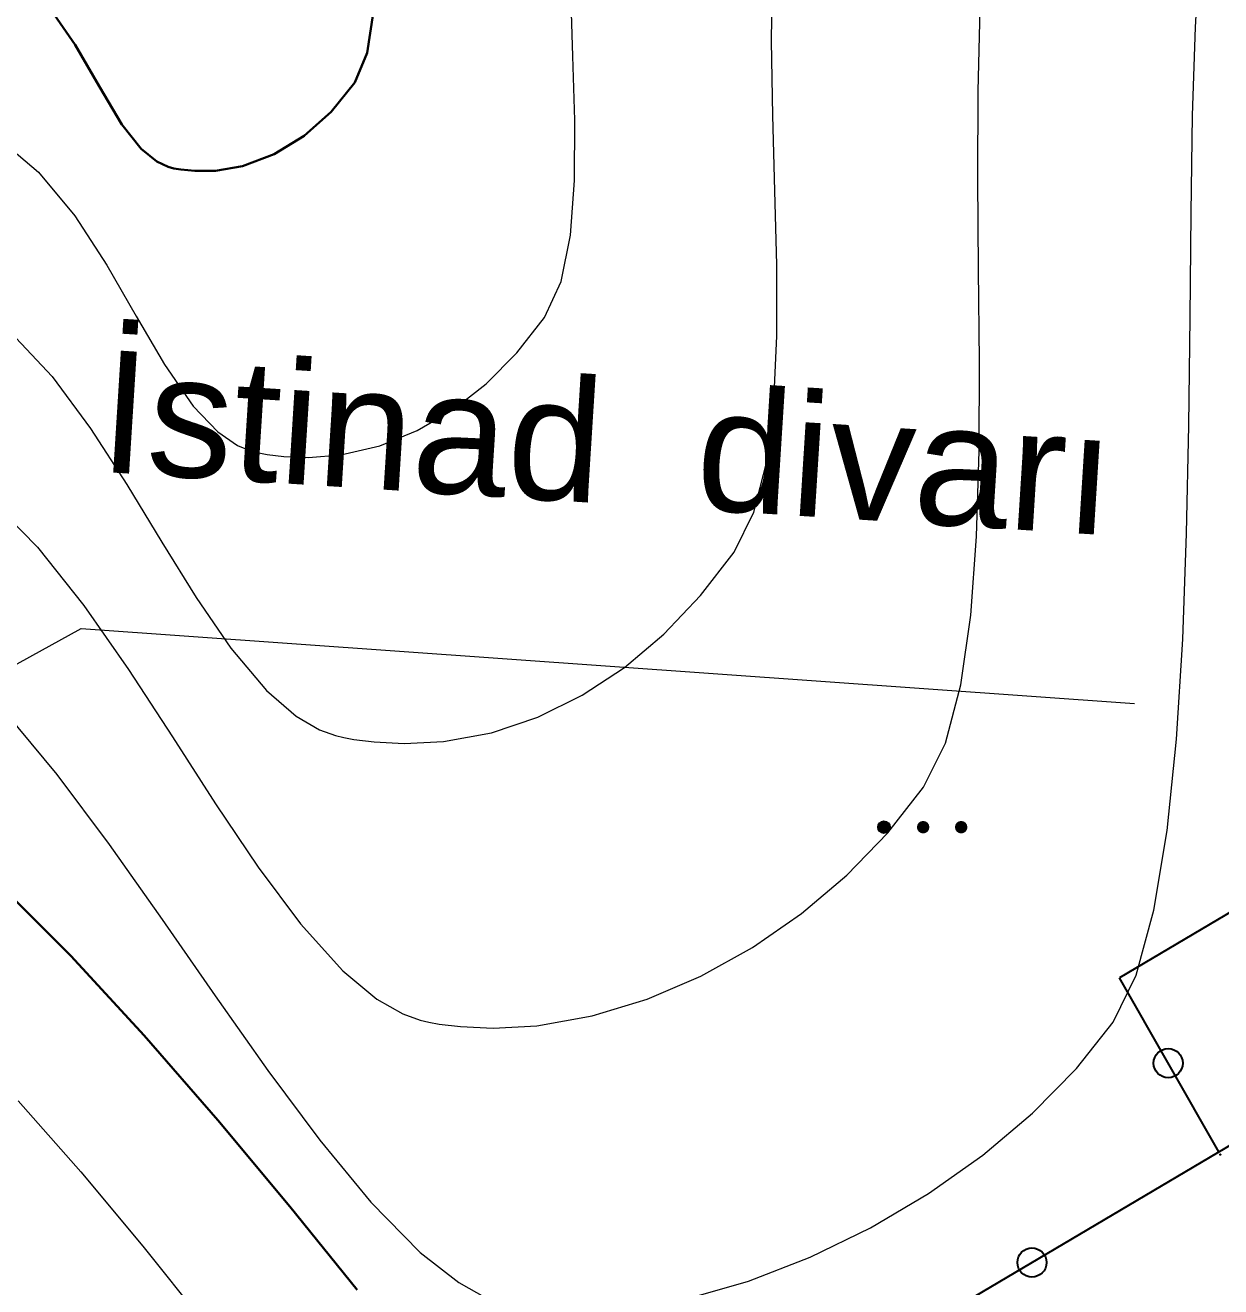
# Model space of a CAD drawing. Header units: feet. Extents: x 3381 to 1374491, y 675186 to 8751562.
# Drawn here: x 686577.4 to 686601.26, y 4375367.43 to 4375392.61 of the extents above; entities that cross this region are included whole.
import ezdxf

# ---------------------------------------------------------------- set-up
doc = ezdxf.new("R2010")
doc.units = ezdxf.units.FT
doc.header["$MEASUREMENT"] = 0
doc.header["$PDMODE"] = 34
doc.header["$PDSIZE"] = 0.01
doc.layers.get('0').update_dxf_attribs({"linetype": 'CONTINUOUS'})
doc.layers.add('0_Point_Point', color=7, linetype='CONTINUOUS')
doc.layers.add('col bitkisi', color=7, linetype='CONTINUOUS')
doc.layers.add('ANA HORIZONTAL', color=24, linetype='CONTINUOUS', lineweight=30)
doc.layers.add('HORIZANTAL', color=24, linetype='CONTINUOUS', lineweight=13)
doc.styles.get("Standard").update_dxf_attribs({"font": 'arial.ttf', "height": 2.5})

msp = doc.modelspace()

# ---------------------------------------------------------------- hatches: boundary and pattern name
at = {"layer": 'col bitkisi', "ltscale": 1.5}
h = msp.add_hatch(color=256, dxfattribs=at)
edge = h.paths.add_edge_path()
edge.add_arc((686594.541, 4375376.606), 0.125, 0, 360)
h = msp.add_hatch(color=256, dxfattribs=at)
edge = h.paths.add_edge_path()
edge.add_arc((686595.323, 4375376.606), 0.125, 0, 360)
h = msp.add_hatch(color=256, dxfattribs=at)
edge = h.paths.add_edge_path()
edge.add_arc((686596.082, 4375376.606), 0.125, 0, 360)

# ---------------------------------------------------------------- linework, layer by layer
at = {"linetype": 'Continuous'}
for p, q in [((686612.628, 4375376.874, 1406.621), (686588.478, 4375362.582, 1406.608)), ((686603.549, 4375376.149, 1406.617), (686599.246, 4375373.602, 1406.615)), ((686601.224, 4375370.125, 1397.717), (686599.246, 4375373.602, 793.691))]:
    msp.add_line(p, q, dxfattribs=at)
at = {"color": 7, "lineweight": 18}
msp.add_lwpolyline([(686557.888, 4375369.197), (686578.51, 4375380.572), (686599.543, 4375379.073)], dxfattribs=at)
at = {"linetype": 'Continuous'}
for centre in [(686600.215, 4375371.898, 1089.682), (686597.495, 4375367.918, 1406.613)]:
    msp.add_circle(centre, 0.291, dxfattribs=at)
msp.add_open_spline([(686510.012, 4375551.6, 716.5), (686514.032, 4375544.122, 716.5), (686521.585, 4375530.68, 716.5), (686534.891, 4375512.364, 716.5), (686545.662, 4375492.166, 716.5), (686556.625, 4375474.281, 716.5), (686565.753, 4375456.877, 716.5), (686579.168, 4375438.356, 716.5), (686595.768, 4375424.067, 716.5), (686607.303, 4375409.23, 716.5), (686615.233, 4375398.748, 716.5), (686626.551, 4375386.829, 716.5), (686634.8, 4375376.137, 716.5), (686639.244, 4375370.377, 716.5)], degree=3, knots=[15.268593, 15.268593, 15.268593, 15.268593, 40.72321, 61.46233, 83.054979, 109.290717, 124.392744, 141.962718, 177.533008, 189.558821, 198.276488, 216.955448, 238.768866, 238.768866, 238.768866, 238.768866], dxfattribs=at)
at = {"layer": '0_Point_Point'}
msp.add_point((686601.253, 4375370.073, 1406.718), dxfattribs=at)
at = {"layer": 'ANA HORIZONTAL', "color": 32, "lineweight": 30}
for points, elevation in [([(686577.855, 4375392.999), (686578.394, 4375392.217), (686578.87, 4375391.392), (686579.328, 4375390.632), (686579.711, 4375390.147), (686580.023, 4375389.891), (686580.247, 4375389.785), (686580.366, 4375389.755), (686580.506, 4375389.731), (686580.785, 4375389.703), (686581.197, 4375389.708), (686581.731, 4375389.799), (686582.368, 4375390.037), (686582.962, 4375390.403), (686583.501, 4375390.884), (686583.976, 4375391.469), (686584.225, 4375392.058), (686584.34, 4375392.842)], 1409), ([(686576.896, 4375375.45), (686578.307, 4375374.039), (686579.771, 4375372.449), (686581.243, 4375370.757), (686582.676, 4375369.038), (686584.021, 4375367.371)], 1406.5)]:
    msp.add_lwpolyline(points, dxfattribs=dict(at, elevation=elevation))
at = {"layer": 'col bitkisi', "lineweight": 13, "ltscale": 1.5}
msp.add_circle((686594.541, 4375376.606, 716.5), 0.125, dxfattribs=at)
at = {"layer": 'HORIZANTAL', "color": 32, "linetype": 'Continuous', "lineweight": 13}
for points, elevation in [([(686590.608, 4375367.194), (686591.838, 4375367.546), (686593.066, 4375368.023), (686594.271, 4375368.612), (686595.428, 4375369.297), (686596.515, 4375370.064), (686597.508, 4375370.9), (686598.383, 4375371.789), (686599.118, 4375372.717), (686599.577, 4375373.656), (686599.931, 4375374.95), (686600.194, 4375376.539), (686600.381, 4375378.361), (686600.505, 4375380.357), (686600.583, 4375382.465), (686600.626, 4375384.625), (686600.651, 4375386.776), (686600.672, 4375388.858), (686600.702, 4375390.81), (686600.757, 4375392.57), (686600.85, 4375394.08)], 1407), ([(686577.112, 4375386.48), (686577.935, 4375385.599), (686578.701, 4375384.566), (686579.426, 4375383.444), (686580.124, 4375382.297), (686580.81, 4375381.187), (686581.502, 4375380.179), (686582.213, 4375379.335), (686582.807, 4375378.821), (686583.272, 4375378.551), (686583.593, 4375378.433), (686583.757, 4375378.395), (686583.959, 4375378.359), (686584.362, 4375378.307), (686584.96, 4375378.275), (686585.745, 4375378.314), (686586.704, 4375378.49), (686587.629, 4375378.801), (686588.516, 4375379.238), (686589.358, 4375379.793), (686590.148, 4375380.459), (686590.88, 4375381.229), (686591.547, 4375382.093), (686591.944, 4375382.893), (686592.201, 4375383.905), (686592.345, 4375385.09), (686592.403, 4375386.411), (686592.4, 4375387.83), (686592.363, 4375389.308), (686592.319, 4375390.809), (686592.294, 4375392.293), (686592.314, 4375393.724)], 1408), ([(686576.997, 4375390.243), (686577.661, 4375389.68), (686578.387, 4375388.806), (686579.027, 4375387.82), (686579.613, 4375386.804), (686580.177, 4375385.839), (686580.752, 4375385.008), (686581.241, 4375384.494), (686581.635, 4375384.225), (686581.915, 4375384.11), (686582.061, 4375384.075), (686582.228, 4375384.046), (686582.559, 4375384.005), (686583.05, 4375383.987), (686583.694, 4375384.038), (686584.475, 4375384.218), (686585.223, 4375384.52), (686585.933, 4375384.936), (686586.597, 4375385.456), (686587.209, 4375386.074), (686587.762, 4375386.781), (686588.095, 4375387.498), (686588.284, 4375388.423), (686588.363, 4375389.51), (686588.368, 4375390.715), (686588.331, 4375391.993), (686588.289, 4375393.3)], 1408.5), ([(686576.68, 4375383.167), (686577.638, 4375382.193), (686578.563, 4375381.032), (686579.46, 4375379.75), (686580.336, 4375378.409), (686581.195, 4375377.074), (686582.044, 4375375.808), (686582.889, 4375374.676), (686583.735, 4375373.74), (686584.416, 4375373.176), (686584.932, 4375372.883), (686585.279, 4375372.756), (686585.453, 4375372.715), (686585.663, 4375372.678), (686586.089, 4375372.626), (686586.737, 4375372.596), (686587.613, 4375372.645), (686588.715, 4375372.84), (686589.811, 4375373.173), (686590.883, 4375373.632), (686591.917, 4375374.205), (686592.895, 4375374.881), (686593.801, 4375375.647), (686594.619, 4375376.492), (686595.333, 4375377.405), (686595.767, 4375378.286), (686596.073, 4375379.446), (686596.273, 4375380.837), (686596.388, 4375382.41), (686596.438, 4375384.116), (686596.446, 4375385.906), (686596.431, 4375387.732), (686596.415, 4375389.545), (686596.419, 4375391.296), (686596.464, 4375392.936)], 1407.5), ([(686576.989, 4375378.908), (686578.024, 4375377.661), (686579.073, 4375376.259), (686580.13, 4375374.763), (686581.188, 4375373.239), (686582.239, 4375371.749), (686583.277, 4375370.357), (686584.294, 4375369.126), (686585.283, 4375368.12), (686586.05, 4375367.519), (686586.607, 4375367.209)], 1407), ([(686577.252, 4375371.147), (686578.506, 4375369.731), (686579.746, 4375368.243), (686580.934, 4375366.755)], 1406)]:
    msp.add_lwpolyline(points, dxfattribs=dict(at, elevation=elevation))

# ---------------------------------------------------------------- texts
at = {"lineweight": 9, "insert": (686578.992, 4375386.136), "char_height": 4.85708, "width": 21.33276, "attachment_point": 1, "rotation": 356.3929}
msp.add_mtext('{\\fArial|b0|i0|c238|p34;\\H0.50197x;İstinad  divarı} ', dxfattribs=at)

doc.saveas('drawing.dxf')
